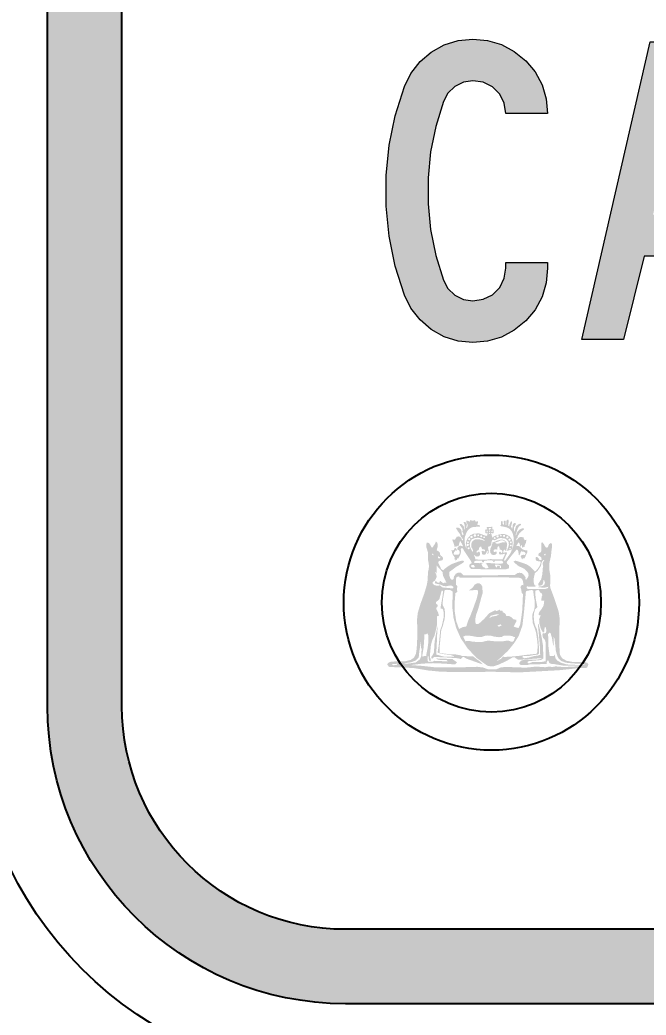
# Model space of a CAD drawing. Header units: millimetres. Extents: x 0 to 420, y 0 to 297.
# Drawn here: x 149.55 to 166.37, y 108.34 to 135.08 of the extents above; entities that cross this region are included whole.
import ezdxf

# ---------------------------------------------------------------- set-up
doc = ezdxf.new("R2010")
doc.units = ezdxf.units.MM
for name, color, linetype in [('GREEN', 96, 'Continuous'), ('L18', 4, 'Continuous'), ('L35', 3, 'Continuous'), ('T25', 1, 'Continuous')]:
    doc.layers.add(name, color=color, linetype=linetype)
doc.styles.add('ISO3098B', font='iso3098b.shx')
doc.dimstyles.new('SIGNSDIM', dxfattribs={"dimtxt": 2.5, "dimasz": 0.2, "dimexe": 1.5, "dimexo": 2, "dimgap": 1.5, "dimtad": 1, "dimdec": 4, "dimlfac": 5, "dimrnd": 1, "dimdsep": 46, "dimlunit": 6, "dimtxsty": 'ISO3098B', "dimblk": 'SGNDIM', "dimcen": 2.5, "dimse2": 1, "dimadec": 0, "dimazin": 0, "dimtfac": 1, "dimtdec": 4, "dimtix": 1, "dimtmove": 0, "dimatfit": 3, "dimldrblk": 'SGNDIM', "dimfxl": 1, "dimtolj": 1, "dimtzin": 0, "dimarcsym": 0})

# ---------------------------------------------------------------- blocks, each defined once
blk = doc.blocks.new('SGNDIM')
for p, q in [((0, 4.5), (0, -4.5)), ((0, 0), (-1, 0))]:
    blk.add_line(p, q)
blk = doc.blocks.new('*D23')
at = {"layer": 'DEFPOINTS', "color": 0}
for p in [(164.234, 132.309), (252.321, 132.309), (252.321, 81.644)]:
    blk.add_point(p, dxfattribs=at)
at = {"layer": 'T25', "color": 0, "lineweight": -2}
blk.add_line((164.434, 81.644), (252.121, 81.644), dxfattribs=at)
at = {"layer": 'T25', "color": 0, "lineweight": -2, "xscale": 0.2, "yscale": 0.2, "zscale": 0.2, "rotation": 180}
blk.add_blockref('SGNDIM', (164.234, 81.644), dxfattribs=at)
at = {"layer": 'T25', "color": 0, "lineweight": -2, "xscale": 0.2, "yscale": 0.2, "zscale": 0.2}
blk.add_blockref('SGNDIM', (252.321, 81.644), dxfattribs=at)
at = {"layer": 'T25', "color": 0, "insert": (208.277, 84.394), "char_height": 2.5, "attachment_point": 5, "style": 'ISO3098B'}
blk.add_mtext('\\A1;440', dxfattribs=at)
blk = doc.blocks.new('DECnewlogo')
at = {"layer": 'GREEN'}
h = blk.add_hatch(color=256, dxfattribs=at)
h.paths.add_polyline_path([(17.612, 20.314), (17.504, 20.287), (17.442, 20.278), (17.362, 20.421), (17.326, 20.537), (17.138, 20.59), (16.986, 20.581), (16.826, 20.465), (16.719, 20.331), (16.638, 20.233), (16.647, 20.403), (16.754, 20.501), (16.772, 20.581), (16.79, 20.671), (16.888, 20.849), (17.058, 21.054), (17.245, 21.206), (17.362, 21.295), (17.379, 21.367), (17.308, 21.403), (17.165, 21.385), (16.933, 21.278), (16.763, 21.108), (16.701, 20.965), (16.638, 20.769), (16.585, 20.715), (16.576, 20.751), (16.692, 21.117), (16.745, 21.295), (16.817, 21.447), (16.888, 21.572), (17.04, 21.688), (17.094, 21.733), (17.085, 21.813), (16.978, 21.84), (16.879, 21.804), (16.701, 21.679), (16.611, 21.599), (16.558, 21.403), (16.504, 21.197), (16.442, 21.081), (16.424, 21.188), (16.442, 21.527), (16.531, 21.661), (16.585, 21.76), (16.585, 21.911), (16.522, 21.92), (16.451, 21.911), (16.335, 21.804), (16.299, 21.688), (16.29, 21.554), (16.272, 21.411), (16.245, 21.358), (16.165, 21.501), (16.138, 21.563), (16.174, 21.697), (16.227, 21.867), (16.245, 21.947), (16.245, 22.081), (16.12, 22.018), (16.049, 21.867), (15.995, 21.733), (15.986, 21.608), (15.951, 21.608), (15.87, 21.688), (15.897, 21.867), (15.924, 22.054), (15.897, 22.206), (15.826, 22.233), (15.736, 22.161), (15.692, 22.063), (15.701, 21.795), (15.71, 21.697), (15.638, 21.751), (15.62, 21.795), (15.638, 21.965), (15.62, 22.108), (15.531, 22.143), (15.477, 22.09), (15.433, 22.001), (15.486, 21.885), (15.495, 21.813), (15.468, 21.76), (15.415, 21.768), (15.352, 21.84), (15.343, 22.001), (15.317, 22.117), (15.254, 22.099), (15.192, 22.027), (15.209, 21.92), (15.209, 21.813), (15.183, 21.688), (15.084, 21.644), (15.192, 21.608), (15.504, 21.545), (15.817, 21.465), (16.04, 21.322), (16.21, 21.126), (16.308, 20.894), (16.397, 20.528), (16.397, 20.117), (16.37, 19.787), (16.272, 19.457), (16.094, 19.055), (15.817, 18.653), (15.602, 18.359), (15.513, 18.332), (15.477, 18.395), (15.549, 18.564), (15.656, 18.832), (15.754, 19.001), (15.754, 19.1), (15.665, 19.144), (15.513, 19.1), (15.433, 19.073), (15.424, 19.135), (15.433, 19.278), (15.468, 19.376), (15.495, 19.394), (15.638, 19.269), (15.692, 19.251), (15.736, 19.582), (15.781, 19.903), (15.71, 20.108), (15.549, 20.251), (15.352, 20.323), (15.156, 20.323), (14.87, 20.251), (14.62, 20.144), (14.45, 20.09), (14.37, 20.073), (14.379, 19.983), (14.263, 19.635), (14.174, 19.439), (14.165, 19.242), (14.191, 19.073), (14.334, 18.903), (14.513, 18.868), (14.674, 18.921), (14.799, 19.01), (14.79, 19.189), (14.683, 19.207), (14.593, 19.162), (14.567, 19.135), (14.504, 19.207), (14.486, 19.305), (14.54, 19.394), (14.709, 19.403), (14.843, 19.394), (14.843, 19.546), (14.879, 19.653), (14.933, 19.707), (15.013, 19.689), (15.067, 19.501), (15.067, 19.385), (15.129, 19.376), (15.254, 19.359), (15.308, 19.26), (15.308, 19.126), (15.272, 19.073), (15.218, 19.073), (15.156, 19.153), (15.084, 19.198), (15.022, 19.144), (15.004, 19.037), (15.067, 18.93), (15.192, 18.921), (15.361, 18.948), (15.54, 18.993), (15.593, 19.001), (15.343, 18.457), (14.174, 18.484), (13.781, 18.43), (13.227, 18.43), (12.772, 18.466), (12.736, 18.618), (12.691, 18.752), (12.647, 18.787), (12.656, 18.885), (12.781, 18.769), (12.906, 18.725), (13.111, 18.76), (13.209, 18.885), (13.209, 19.055), (13.156, 19.171), (13.075, 19.198), (13.004, 19.126), (12.897, 19.1), (12.897, 19.242), (12.959, 19.296), (13.084, 19.359), (13.129, 19.555), (13.173, 19.644), (13.307, 19.68), (13.37, 19.528), (13.397, 19.439), (13.486, 19.412), (13.611, 19.421), (13.682, 19.314), (13.674, 19.216), (13.557, 19.216), (13.522, 19.269), (13.459, 19.278), (13.388, 19.242), (13.343, 19.171), (13.388, 19.109), (13.415, 18.957), (13.504, 18.894), (13.691, 18.903), (13.781, 19.037), (13.852, 19.216), (13.888, 19.287), (13.95, 19.242), (13.941, 19.126), (13.906, 19.046), (13.897, 18.975), (13.968, 19.001), (14.031, 19.082), (14.04, 19.198), (14.022, 19.314), (13.977, 19.51), (13.977, 19.6), (14.013, 19.68), (14.147, 19.698), (14.272, 19.832), (14.29, 20.073), (14.334, 20.224), (14.397, 20.314), (14.468, 20.314), (14.54, 20.269), (14.727, 20.323), (14.959, 20.447), (15.138, 20.483), (15.379, 20.465), (15.611, 20.43), (15.79, 20.278), (15.924, 20.09), (15.942, 19.876), (15.906, 19.707), (15.843, 19.528), (15.79, 19.367), (15.772, 19.242), (15.808, 19.242), (15.897, 19.323), (16.04, 19.341), (16.174, 19.367), (16.254, 19.475), (16.281, 19.814), (16.299, 20.082), (16.201, 20.385), (16.022, 20.635), (15.745, 20.787), (15.477, 20.867), (15.254, 20.867), (14.977, 20.804), (14.745, 20.733), (14.513, 20.644), (14.415, 20.51), (14.343, 20.635), (14.308, 20.796), (14.29, 20.867), (14.254, 20.912), (14.281, 20.965), (14.37, 20.929), (14.45, 20.921), (14.495, 20.965), (14.504, 21.153), (14.504, 21.278), (14.442, 21.313), (14.37, 21.313), (14.379, 21.554), (14.058, 21.527), (13.924, 21.536), (13.852, 21.51), (13.843, 21.42), (13.888, 21.376), (13.906, 21.34), (13.87, 21.304), (13.763, 21.286), (13.691, 21.26), (13.718, 21.001), (13.745, 20.921), (13.87, 20.921), (13.924, 20.929), (13.906, 20.787), (13.843, 20.688), (13.727, 20.706), (13.566, 20.76), (13.316, 20.858), (13.12, 20.921), (12.834, 20.912), (12.593, 20.885), (12.307, 20.76), (12.066, 20.501), (11.932, 20.242), (11.861, 20.001), (11.914, 19.698), (11.923, 19.519), (11.888, 19.519), (11.78, 19.841), (11.745, 20.18), (11.772, 20.581), (11.905, 20.965), (12.084, 21.26), (12.307, 21.438), (12.557, 21.527), (12.816, 21.545), (13.191, 21.563), (13.227, 21.599), (13.182, 21.679), (13.147, 21.715), (12.977, 21.715), (12.959, 21.733), (12.977, 21.831), (13.013, 21.956), (13.013, 22.045), (12.968, 22.072), (12.906, 22.054), (12.834, 22.045), (12.763, 22.063), (12.763, 22.126), (12.709, 22.179), (12.656, 22.179), (12.584, 22.134), (12.531, 22.126), (12.397, 22.134), (12.379, 22.179), (12.307, 22.197), (12.281, 22.152), (12.236, 22.072), (12.227, 22.018), (12.191, 22.018), (12.138, 22.081), (12.075, 22.108), (11.995, 22.126), (11.923, 22.126), (11.897, 22.045), (11.977, 21.885), (12.039, 21.724), (12.022, 21.608), (11.977, 21.438), (11.923, 21.438), (11.923, 21.59), (11.968, 21.777), (11.905, 21.929), (11.789, 22.001), (11.682, 22.009), (11.647, 21.983), (11.691, 21.876), (11.754, 21.697), (11.763, 21.545), (11.745, 21.411), (11.736, 21.304), (11.691, 21.304), (11.691, 21.447), (11.664, 21.617), (11.495, 21.786), (11.396, 21.822), (11.298, 21.795), (11.28, 21.733), (11.414, 21.545), (11.522, 21.394), (11.557, 21.242), (11.548, 21.153), (11.539, 21.063), (11.575, 20.992), (11.647, 20.849), (11.62, 20.769), (11.566, 20.751), (11.477, 20.929), (11.45, 21.135), (11.405, 21.304), (11.298, 21.394), (11.2, 21.447), (11.102, 21.474), (10.986, 21.465), (10.941, 21.385), (11.004, 21.304), (11.12, 21.099), (11.263, 20.929), (11.352, 20.787), (11.361, 20.68), (11.441, 20.555), (11.557, 20.421), (11.602, 20.349), (11.557, 20.251), (11.504, 20.287), (11.441, 20.474), (11.289, 20.608), (11.138, 20.635), (11.013, 20.608), (10.932, 20.492), (10.852, 20.358), (10.825, 20.314), (10.736, 20.314), (10.664, 20.349), (10.62, 20.376), (10.584, 20.314), (10.637, 20.171), (10.745, 19.858), (10.789, 19.698), (10.789, 19.662), (10.977, 19.698), (11.004, 19.644), (11.066, 19.769), (11.093, 19.698), (11.173, 19.724), (11.245, 19.983), (11.316, 20.224), (11.495, 19.939), (11.611, 19.689), (11.486, 19.724), (11.396, 19.751), (11.28, 19.751), (11.164, 19.662), (11.066, 19.555), (11.039, 19.475), (11.075, 19.394), (11.182, 19.341), (11.271, 19.225), (11.28, 19.109), (11.254, 18.984), (11.173, 18.894), (10.745, 18.894), (10.709, 18.966), (10.745, 19.153), (10.825, 19.225), (10.861, 19.305), (10.923, 19.305), (10.968, 19.242), (11.013, 19.367), (10.941, 19.492), (10.879, 19.555), (10.798, 19.51), (10.736, 19.367), (10.602, 19.305), (10.486, 19.341), (10.548, 19.189), (10.584, 18.993), (10.691, 18.805), (10.798, 18.689), (10.807, 18.573), (10.745, 18.448), (10.879, 18.475), (10.843, 18.341), (10.995, 18.421), (11.066, 18.528), (11.084, 18.609), (11.173, 18.546), (11.209, 18.671), (11.334, 18.885), (11.405, 19.144), (11.396, 19.305), (11.379, 19.394), (11.414, 19.492), (11.584, 19.501), (11.664, 19.323), (11.941, 18.912), (12.289, 18.395), (12.423, 18.136), (12.414, 18.1), (12.307, 18.046), (12.191, 17.93), (12.182, 17.788), (12.254, 17.645), (12.352, 17.564), (14.209, 17.502), (15.692, 17.529), (15.942, 17.618), (15.968, 17.716), (15.968, 17.895), (15.861, 17.975), (15.745, 18.109), (15.745, 18.162), (15.781, 18.27), (16.236, 18.868), (16.594, 19.296), (16.674, 19.394), (16.745, 19.376), (16.808, 19.305), (16.853, 19.091), (16.888, 18.868), (16.924, 18.823), (17.004, 19.001), (17.076, 19.162), (17.076, 19.242), (17.245, 19.189), (17.362, 19.18), (17.513, 19.091), (17.522, 19.028), (17.469, 18.885), (17.335, 18.894), (17.138, 18.859), (17.058, 18.76), (17.129, 18.582), (17.228, 18.466), (17.263, 18.546), (17.344, 18.573), (17.415, 18.555), (17.469, 18.653), (17.567, 18.877), (17.692, 19.126), (17.701, 19.323), (17.567, 19.314), (17.433, 19.341), (17.245, 19.412), (17.058, 19.582), (16.978, 19.68), (16.87, 19.724), (16.71, 19.733), (16.638, 19.733), (16.683, 19.796), (16.754, 19.903), (16.817, 20.019), (16.853, 20.082), (16.942, 19.965), (17.004, 19.76), (17.04, 19.671), (17.094, 19.671), (17.085, 19.751), (17.094, 19.832), (17.165, 19.769), (17.201, 19.635), (17.219, 19.555), (17.29, 19.582), (17.37, 19.671), (17.442, 19.617), (17.451, 19.805), (17.54, 19.983), (17.567, 20.126), (17.585, 20.206)])
h.paths.add_polyline_path([(16.225, 20.073, -1), (16.033, 20.073, -1)], flags=16)
h.paths.add_polyline_path([(15.894, 20.331, -1), (16.115, 20.331, -1)], flags=16)
h.paths.add_polyline_path([(16.212, 19.778, -1), (16.047, 19.778, -1)], flags=16)
h.paths.add_polyline_path([(15.687, 20.555, -1), (15.911, 20.555, -1)], flags=16)
h.paths.add_polyline_path([(16.13, 19.483, -1), (15.986, 19.483, -1)], flags=16)
h.paths.add_polyline_path([(15.62, 20.055), (15.433, 20.09), (15.245, 20.055), (15.031, 19.974), (14.808, 19.939), (14.62, 20.037), (14.709, 20.073), (14.968, 20.162), (15.138, 20.26), (15.379, 20.269), (15.593, 20.126)], flags=16)
h.paths.add_polyline_path([(15.385, 20.688, -1), (15.588, 20.688, -1)], flags=16)
h.paths.add_polyline_path([(15.098, 20.706, -1), (15.267, 20.706, -1)], flags=16)
h.paths.add_polyline_path([(14.757, 20.635, -1), (14.984, 20.635, -1)], flags=16)
h.paths.add_polyline_path([(14.51, 20.483, -1), (14.694, 20.483, -1)], flags=17)
h.paths.add_polyline_path([(15.29, 18.323), (15.379, 18.243), (15.406, 18.109), (15.174, 18.046), (14.808, 18.055), (14.459, 18.082), (13.995, 18.118), (13.727, 18.091), (13.79, 18.046), (13.888, 17.913), (13.986, 17.725), (14.004, 17.645), (13.879, 17.627), (13.709, 17.609), (13.62, 17.707), (13.513, 17.725), (13.406, 17.859), (13.361, 17.993), (13.379, 18.082), (13.495, 18.091), (13.486, 18.127), (13.281, 18.136), (13.191, 18.1), (12.986, 18.109), (12.718, 18.127), (12.638, 18.162), (12.665, 18.27), (12.781, 18.323), (12.897, 18.35), (13.173, 18.35), (13.236, 18.332), (13.29, 18.323), (13.388, 18.341), (13.388, 18.261), (13.432, 18.207), (13.513, 18.171), (13.566, 18.198), (13.593, 18.314), (13.727, 18.341), (14.102, 18.377), (14.495, 18.341), (14.459, 18.27), (14.433, 18.225), (14.575, 18.216), (14.62, 18.35), (15.147, 18.35)], flags=16)
h.paths.add_polyline_path([(14.406, 21.09), (14.317, 21.037), (14.263, 21.126), (14.343, 21.215), (14.397, 21.188)], flags=16)
h.paths.add_polyline_path([(14.2, 20.858), (14.004, 20.849), (14.129, 20.974)], flags=16)
h.paths.add_polyline_path([(14.156, 21.063), (14.111, 21.019), (14.066, 21.188), (14.174, 21.17)], flags=16)
h.paths.add_polyline_path([(14.272, 21.42), (14.254, 21.385), (14.156, 21.286), (14.049, 21.286), (14.013, 21.411), (14.147, 21.447)], flags=16)
h.paths.add_polyline_path([(15.12, 17.913), (15.201, 17.788), (15.209, 17.663), (15.138, 17.636), (15.076, 17.672), (15.111, 17.752), (15.067, 17.85), (15.004, 17.877), (14.968, 17.832), (14.915, 17.868), (14.87, 17.868), (14.817, 17.779), (14.817, 17.707), (14.808, 17.68), (14.665, 17.814), (14.62, 17.895), (14.629, 17.975), (14.933, 17.957)], flags=16)
h.paths.add_polyline_path([(13.924, 21.037), (13.834, 21.028), (13.834, 21.179), (13.933, 21.17)], flags=16)
h.paths.add_polyline_path([(13.665, 20.189), (13.406, 20.305), (13.147, 20.358), (12.959, 20.376), (12.763, 20.367), (12.486, 20.18), (12.379, 19.948), (12.397, 19.608), (12.522, 19.394), (12.539, 19.189), (12.486, 19.198), (12.289, 19.564), (12.227, 19.921), (12.307, 20.18), (12.432, 20.367), (12.718, 20.474), (13.022, 20.519), (13.325, 20.447), (13.593, 20.314)], flags=16)
h.paths.add_polyline_path([(13.513, 20.555, -1), (13.674, 20.555, -1)], flags=16)
h.paths.add_polyline_path([(13.229, 20.653, -1), (13.421, 20.653, -1)], flags=16)
h.paths.add_polyline_path([(12.959, 20.742, -1), (13.12, 20.742, -1)], flags=16)
h.paths.add_polyline_path([(12.601, 20.724, -1), (12.853, 20.724, -1)], flags=16)
h.paths.add_polyline_path([(12.285, 20.581, -1), (12.526, 20.581, -1)], flags=16)
h.paths.add_polyline_path([(12.084, 20.376, -1), (12.299, 20.376, -1)], flags=16)
h.paths.add_polyline_path([(12.027, 19.519, -1), (12.231, 19.519, -1)], flags=16)
h.paths.add_polyline_path([(11.974, 20.099, -1), (12.158, 20.099, -1)], flags=16)
h.paths.add_polyline_path([(11.925, 19.832, -1), (12.154, 19.832, -1)], flags=17)
h.paths.add_polyline_path([(12.682, 17.841), (12.718, 17.734), (12.593, 17.689), (12.468, 17.707), (12.352, 17.797), (12.379, 17.904), (12.486, 17.939), (12.611, 17.93)], flags=16)
h = blk.add_hatch(color=256, dxfattribs=at)
h.paths.add_polyline_path([(9.147, 14.5), (9.351, 14.682), (9.452, 15.048), (9.574, 15.496), (9.696, 15.475), (9.676, 15.069), (9.473, 13.93), (9.493, 13.788), (9.676, 13.768), (9.717, 13.625), (9.778, 13.361), (9.757, 12.955), (9.595, 12.203), (9.432, 11.735), (9.391, 11.247), (9.29, 10.251), (9.188, 9.621), (9.595, 9.499), (10.327, 9.418), (10.733, 9.296), (10.733, 9.235), (9.859, 9.235), (9.452, 9.336), (9.066, 9.438), (9.086, 9.987), (9.107, 10.373), (9.147, 11.328), (9.208, 12.223), (9.025, 11.349), (8.903, 10.637), (8.842, 9.641), (8.74, 9.418), (8.598, 9.235), (8.598, 9.092), (8.72, 9.052), (8.842, 9.214), (9.879, 9.174), (10.225, 9.153), (10.754, 9.113), (11.099, 9.092), (11.384, 9.011), (11.567, 9.194), (11.689, 9.194), (11.913, 9.052), (12.381, 8.889), (12.991, 8.666), (13.499, 8.503), (13.275, 8.727), (12.909, 8.991), (12.543, 9.275), (11.527, 9.296), (11.405, 9.357), (10.855, 9.458), (10.286, 9.479), (9.391, 9.58), (9.391, 10.231), (9.534, 11.755), (9.676, 12.121), (9.859, 12.812), (9.9, 13.239), (9.859, 13.768), (9.656, 14.174), (9.717, 14.804), (9.859, 15.557), (10.083, 15.577), (10.388, 15.557), (10.611, 15.414), (10.632, 15.272), (10.571, 14.032), (10.693, 12.955), (10.937, 11.999), (11.384, 10.983), (12.015, 10.048), (12.869, 9.133), (13.459, 8.706), (13.906, 8.381), (14.211, 8.32), (14.536, 8.34), (15.065, 8.523), (15.777, 8.869), (16.306, 9.174), (16.489, 9.174), (16.814, 8.95), (16.916, 8.95), (17.627, 8.991), (18.38, 9.052), (19.01, 9.092), (19.051, 9.072), (18.929, 9.011), (18.644, 8.97), (18.217, 8.95), (17.546, 8.97), (17.241, 8.909), (17.058, 8.828), (16.936, 8.666), (16.936, 8.544), (17.078, 8.442), (17.668, 8.442), (17.892, 8.503), (19.498, 8.544), (19.519, 8.564), (19.519, 8.686), (19.539, 8.747), (19.62, 8.889), (19.661, 8.909), (19.702, 8.828), (19.763, 8.645), (19.925, 8.564), (20.21, 8.544), (20.414, 8.503), (21.044, 8.401), (21.674, 8.401), (22.762, 8.381, 0.002397), (22.819, 8.462), (22.284, 8.462), (21.41, 8.503), (20.881, 8.666), (20.536, 8.869), (20.353, 9.092), (20.291, 9.438), (20.21, 9.296), (19.803, 9.316), (19.681, 10.271), (19.661, 11.267), (19.641, 11.349), (19.803, 11.532), (19.885, 11.471), (20.027, 11.024), (20.108, 10.475), (20.149, 10.271), (20.19, 10.312), (20.169, 11.186), (20.271, 10.922), (20.332, 10.373), (20.393, 9.763), (20.515, 9.357), (20.637, 9.072), (20.902, 8.828), (21.349, 8.666), (21.939, 8.605), (22.732, 8.564), (22.879, 8.55, 0.005175), (22.998, 8.729), (22.895, 8.747), (21.939, 8.747), (21.41, 8.848), (20.983, 9.092), (20.78, 9.418), (20.739, 9.824), (20.719, 11.755), (20.759, 12.812), (20.658, 13.503), (20.23, 14.804), (19.864, 15.78), (19.844, 15.983), (19.864, 16.268), (19.885, 16.829), (19.763, 17.541), (19.763, 18.049), (19.926, 18.76), (19.987, 19.37), (20.028, 19.614), (20.028, 19.899), (19.946, 20), (19.926, 20.021), (19.743, 19.899), (19.641, 19.655), (19.56, 19.553), (19.417, 19.614), (19.234, 19.939), (19.112, 20.082), (19.031, 20.041), (19.011, 19.777), (19.031, 19.451), (19.031, 19.289), (18.95, 19.126), (18.787, 19.045), (18.746, 18.923), (18.746, 18.821), (18.929, 18.72), (19.011, 18.638), (19.051, 18.435), (18.99, 18.394), (18.848, 18.394), (18.767, 18.557), (18.726, 18.577), (18.624, 18.699), (18.502, 18.679), (18.462, 18.516), (18.543, 18.333), (18.787, 18.272), (18.95, 18.252), (18.95, 18.13), (18.868, 17.866), (18.685, 17.581), (18.482, 17.358), (18.401, 17.297), (18.319, 17.419), (17.994, 17.744), (17.668, 17.968), (17.241, 18.13), (16.753, 18.293), (16.55, 18.333), (16.387, 18.252), (16.489, 18.13), (16.855, 17.825), (17.384, 17.581), (17.648, 17.337), (17.77, 17.154), (17.811, 16.951), (17.75, 16.768), (17.587, 16.545), (17.506, 16.565), (17.526, 16.748), (17.363, 16.992), (17.18, 17.154), (16.957, 17.195), (16.753, 17.154), (16.591, 17.053), (16.489, 16.971), (11.649, 16.951), (11.527, 17.053), (11.405, 17.195), (11.161, 17.215), (10.917, 17.093), (10.754, 16.87), (10.713, 16.707), (10.713, 16.626), (10.652, 16.545), (10.51, 16.524), (10.408, 16.626), (10.286, 16.992), (10.286, 17.114), (10.307, 17.276), (10.591, 17.48), (10.937, 17.744), (11.629, 18.15), (11.69, 18.232), (11.649, 18.313), (11.568, 18.354), (11.222, 18.272), (10.551, 18.028), (10.205, 17.825), (9.859, 17.561), (9.717, 17.419), (9.534, 17.541), (9.392, 17.846), (9.27, 18.11), (9.249, 18.232), (9.331, 18.313), (9.432, 18.333), (9.636, 18.374), (9.697, 18.496), (9.697, 18.618), (9.636, 18.72), (9.493, 18.821), (9.412, 18.943), (9.412, 19.086), (9.249, 19.248), (9.148, 19.289), (9.107, 19.309), (9.127, 19.431), (9.209, 19.675), (9.209, 19.838), (9.148, 20.061), (9.026, 20.143), (8.944, 19.939), (8.802, 19.736), (8.741, 19.594), (8.599, 19.614), (8.538, 19.756), (8.415, 19.96), (8.273, 20.061), (8.171, 20.041), (8.11, 19.858), (8.131, 19.594), (8.232, 19.268), (8.273, 19.126), (8.273, 18.882), (8.273, 18.455), (8.354, 18.028), (8.375, 17.785), (8.334, 17.48), (8.273, 17.256), (8.253, 16.504), (8.151, 15.975), (7.927, 15.223), (7.561, 14.227), (7.317, 13.414), (7.236, 12.723), (7.256, 12.235), (7.277, 11.077), (7.236, 10.637), (7.215, 10.027), (7.134, 9.499), (6.951, 9.153), (6.646, 8.93), (6.158, 8.808), (5.53, 8.808, 0.017479), (5.939, 8.21), (6.239, 8.198), (6.931, 8.157), (8.273, 7.934), (9.534, 7.812), (11.771, 7.771), (14.292, 7.812), (16.936, 7.751), (18.461, 7.832), (20.698, 7.954), (22.04, 8.096), (22.549, 8.157), (22.6, 8.157, 0.005366), (22.731, 8.337), (21.207, 8.259), (20.82, 8.279), (20.373, 8.32), (20.047, 8.259), (19.783, 8.3), (19.376, 8.239), (19.092, 8.259), (18.522, 8.3), (17.546, 8.198), (15.879, 8.259), (15.207, 8.239), (14.74, 8.035), (14.414, 8.035), (13.926, 8.056), (13.479, 8.218), (12.95, 8.279), (10.998, 8.218), (8.863, 8.239), (7.785, 8.361), (6.626, 8.442), (7.785, 8.584), (8.761, 8.625), (9.757, 8.584), (10.855, 8.503), (11.018, 8.686), (10.977, 8.747), (10.591, 9.011), (10.205, 9.031), (9.31, 9.052), (9.025, 9.092), (9.229, 8.95), (9.554, 8.93), (10.062, 8.909), (10.164, 8.788), (8.883, 8.848), (8.74, 8.767), (8.354, 8.747), (8.252, 8.828), (8.232, 9.031), (8.252, 9.255), (8.354, 9.296), (8.334, 9.072), (8.395, 8.869), (8.476, 8.828), (8.557, 8.889), (8.537, 8.991), (8.456, 9.174), (8.476, 9.519), (8.557, 10.332), (8.659, 10.739), (8.903, 11.247), (9.025, 11.735), (9.147, 12.345), (9.147, 13.077), (9.31, 13.097), (9.249, 13.402), (9.066, 13.768), (9.066, 13.849), (9.168, 13.971), (9.208, 14.134), (9.025, 14.276), (9.025, 14.378)])
h.paths.add_polyline_path([(8.862, 16.031), (8.74, 16.153), (8.72, 16.316), (8.801, 16.356), (8.923, 16.437), (9.025, 16.62), (9.086, 16.763), (9.086, 16.905), (9.066, 17.007), (8.964, 17.23), (8.964, 17.291), (9.086, 17.149), (9.106, 17.23), (9.106, 17.515), (9.106, 17.881), (9.269, 17.677), (9.655, 17.271), (9.676, 17.129), (9.696, 16.925), (9.899, 16.519), (10.021, 16.234), (9.838, 16.255), (9.716, 16.194), (9.635, 16.275), (9.411, 16.437), (9.391, 16.295), (9.289, 16.234), (9.127, 16.295), (9.025, 16.437), (8.944, 16.316), (8.964, 16.173), (9.208, 16.133), (9.493, 16.051), (9.716, 15.95), (9.981, 15.909), (10.164, 15.95), (10.469, 15.99), (10.693, 15.868), (10.652, 15.706), (10.225, 15.746), (9.635, 15.807), (9.533, 15.909), (9.411, 15.99), (9.106, 15.97)], flags=16)
h.paths.add_polyline_path([(10.815, 14.486), (10.876, 15.258), (11.059, 15.38), (11.038, 15.523), (11.038, 15.746), (11.059, 15.889), (11.018, 15.99), (10.916, 16.051), (10.937, 16.559), (10.957, 16.763), (11.16, 16.844), (11.242, 16.803), (11.282, 16.722), (15.309, 16.763), (16.651, 16.722), (16.875, 16.722), (17.119, 16.661), (17.221, 16.539), (17.282, 16.336), (17.322, 16.112), (17.302, 16.011), (17.2, 16.031), (17.099, 15.97), (17.038, 15.787), (17.119, 15.604), (17.139, 15.401), (17.139, 15.319), (17.282, 15.157), (17.241, 14.506), (17.221, 13.775), (17.119, 12.941), (16.997, 12.23), (16.854, 11.945), (16.387, 12.087), (16.488, 12.27), (16.651, 12.575), (16.651, 12.738), (16.387, 12.779), (16.183, 12.982), (15.939, 13.104), (15.695, 13.104), (15.655, 13.226), (15.553, 13.368), (15.411, 13.429), (15.35, 13.47), (15.329, 13.612), (15.106, 13.612), (15.085, 13.693), (14.902, 13.612), (14.76, 13.571), (14.699, 13.571), (14.679, 13.653), (14.129, 13.388), (13.926, 13.185), (13.58, 12.799), (13.194, 12.453), (13.031, 12.331), (12.848, 12.331), (12.787, 12.392), (12.747, 12.718), (12.828, 13.165), (13.072, 13.876), (13.316, 14.791), (13.458, 15.279), (13.438, 15.624), (13.438, 15.868), (13.296, 16.092), (13.133, 16.194), (12.889, 16.173), (12.686, 16.051), (12.604, 15.909), (12.442, 15.726), (12.177, 15.543), (12.299, 15.523), (12.564, 15.543), (12.848, 15.563), (13.031, 15.502), (13.031, 15.279), (12.869, 14.669), (12.523, 13.714), (12.279, 13.083), (12.075, 12.636), (11.974, 12.311), (11.913, 12.108), (11.526, 12.026), (11.221, 11.864), (10.957, 12.596), (10.815, 13.51)], flags=16)
h.paths.add_polyline_path([(8.212, 11.45), (8.313, 11.267), (8.313, 10.617), (8.252, 10.109), (8.151, 9.601), (8.11, 9.316), (7.947, 9.296), (7.724, 9.255), (7.866, 10.109), (7.927, 11.003), (7.947, 11.369), (8.11, 11.369)], flags=16)
h.paths.add_polyline_path([(7.602, 10.637), (7.622, 10.068), (7.683, 9.967), (7.663, 9.763), (7.642, 9.296), (7.52, 8.991), (7.114, 8.686), (6.544, 8.605), (6.178, 8.564), (5.995, 8.605), (6.666, 8.706), (7.114, 8.869), (7.398, 9.153), (7.459, 9.743)], flags=16)
h.paths.add_polyline_path([(9.249, 18.552), (9.228, 18.714), (9.249, 18.775), (9.33, 18.694), (9.371, 18.673), (9.472, 18.734), (9.411, 18.552), (9.31, 18.552)], flags=16)
h.paths.add_polyline_path([(8.781, 18.836), (8.659, 18.917), (8.72, 19.019), (8.801, 18.938)], flags=16)
h.paths.add_polyline_path([(11.608, 11.145), (11.832, 11.227), (12.218, 11.227), (12.482, 11.186), (12.93, 11.105), (13.357, 11.105), (13.703, 11.227), (13.947, 11.247), (14.231, 11.227), (14.536, 11.145), (15.004, 11.085), (15.248, 11.105), (15.472, 11.227), (15.797, 11.247), (16.204, 11.206), (16.387, 11.125), (16.529, 11.085), (16.407, 10.759), (16.265, 10.637), (16.123, 10.678), (15.899, 10.759), (15.614, 10.739), (15.268, 10.678), (14.719, 10.678), (14.435, 10.719), (13.947, 10.759), (13.743, 10.719), (13.336, 10.617), (12.889, 10.637), (12.482, 10.658), (12.157, 10.739), (11.954, 10.739), (11.832, 10.698)], flags=16)
h.paths.add_polyline_path([(14.069, 12.894), (14.231, 13.117), (14.699, 13.239), (15.004, 13.239), (14.719, 13.097), (14.394, 13.056)], flags=16)
h.paths.add_polyline_path([(14.841, 12.182), (15.146, 12.304), (15.268, 12.203), (14.984, 12.081)], flags=16)
h.paths.add_polyline_path([(14.74, 8.788), (15.207, 9.174), (15.879, 9.824), (16.468, 10.556), (16.875, 11.206), (17.221, 12.182), (17.383, 13.544), (17.546, 15.333), (17.587, 15.455), (18.075, 15.557), (18.238, 15.516), (18.319, 14.865), (18.4, 14.479), (18.38, 14.052), (18.36, 13.747), (18.217, 13.402), (18.156, 13.138), (18.197, 12.446), (18.421, 11.837), (18.522, 11.491), (18.624, 10.78), (18.665, 10.332), (18.644, 9.743), (18.583, 9.519), (18.441, 9.499), (17.485, 9.397), (16.895, 9.316), (16.224, 9.255), (15.553, 9.214), (15.37, 9.235), (15.228, 9.052)], flags=16)
h.paths.add_polyline_path([(17.607, 15.828), (17.688, 15.909), (17.831, 15.868), (18.136, 15.868), (18.461, 15.889), (18.563, 15.99), (18.461, 15.97), (18.38, 16.011), (18.319, 16.194), (18.278, 16.356), (18.278, 16.559), (18.319, 16.763), (18.359, 16.946), (18.4, 17.149), (18.441, 17.19), (18.664, 17.373), (18.807, 17.576), (18.969, 17.82), (19.03, 18.104), (19.071, 18.247), (19.234, 18.409), (19.295, 18.389), (19.152, 18.145), (19.152, 17.982), (19.193, 17.82), (19.152, 17.616), (19.112, 17.068), (18.99, 16.519), (18.888, 16.417), (18.847, 16.336), (18.746, 16.173), (18.725, 16.011), (18.766, 15.97), (18.908, 15.97), (19.091, 16.031), (19.152, 16.133), (19.193, 16.275), (19.193, 16.397), (19.193, 16.519), (19.295, 16.458), (19.356, 16.255), (19.295, 16.051), (19.112, 15.929), (18.827, 15.889), (18.725, 15.828), (19.295, 15.767), (19.6, 15.848), (19.681, 15.868), (19.62, 15.726), (19.417, 15.665), (17.709, 15.665)], flags=16)
h.paths.add_polyline_path([(18.339, 13.422), (18.441, 13.747), (18.644, 13.951), (18.624, 14.032), (18.502, 14.642), (18.441, 15.17), (18.461, 15.496), (18.746, 15.577), (18.909, 15.333), (19.071, 15.211), (19.112, 15.048), (19.051, 14.926), (19.01, 14.56), (19.295, 14.56), (19.234, 14.093), (19.051, 13.768), (18.787, 13.422), (18.766, 13.199), (18.848, 13.158), (18.949, 13.199), (18.888, 12.955), (18.807, 12.812), (18.827, 12.385), (18.97, 11.877), (19.153, 11.552), (19.254, 11.532), (19.295, 11.633), (19.295, 11.837), (19.356, 12.04), (19.417, 12.04), (19.458, 11.898), (19.498, 11.694), (19.437, 11.511), (19.336, 11.45), (19.173, 11.471), (19.112, 11.328), (19.173, 11.044), (19.356, 10.82), (19.437, 10.556), (19.417, 8.808), (19.092, 8.747), (18.583, 8.727), (18.156, 8.727), (17.871, 8.605), (17.709, 8.645), (17.709, 8.747), (17.79, 8.808), (18.034, 8.828), (18.38, 8.869), (18.705, 8.889), (18.99, 8.93), (19.214, 9.072), (19.193, 9.58), (19.173, 10.271), (19.071, 10.942), (18.909, 11.715), (18.746, 12.345), (18.685, 12.345), (18.766, 11.511), (18.807, 11.024), (18.868, 10.393), (18.909, 9.418), (18.644, 9.336), (18.319, 9.296), (17.912, 9.174), (17.424, 9.092), (17.221, 9.194), (17.261, 9.296), (17.912, 9.316), (18.299, 9.397), (18.705, 9.438), (18.807, 9.56), (18.787, 10.149), (18.726, 11.085), (18.604, 11.816), (18.421, 12.223), (18.319, 12.65), (18.299, 13.056)], flags=16)
h.paths.add_polyline_path([(19.254, 18.917), (19.397, 18.999), (19.417, 18.938), (19.397, 18.856), (19.315, 18.856)], flags=16)
h = blk.add_hatch(color=256, dxfattribs=at)
h.paths.add_polyline_path([(23.484, 8.503), (23.362, 8.666), (22.998, 8.729, -0.005175), (22.879, 8.55), (23.159, 8.523), (23.057, 8.462), (22.819, 8.462, -0.002567), (22.758, 8.375), (22.793, 8.34), (22.731, 8.337, -0.005366), (22.6, 8.157), (23.179, 8.157), (23.342, 8.198)])
h.paths.add_polyline_path([(5.53, 8.808), (5.527, 8.808), (5.161, 8.788), (4.694, 8.747), (4.49, 8.645), (4.409, 8.483), (4.592, 8.279), (5.182, 8.239), (5.939, 8.21, -0.017479)])
h.paths.add_polyline_path([(5.324, 8.462), (4.999, 8.422), (4.856, 8.544), (5.365, 8.564)], flags=16)
for radius in [13.987, 10.371]:
    blk.add_circle((14.289, 14.361), radius, dxfattribs=at)

msp = doc.modelspace()

# ---------------------------------------------------------------- hatches: boundary and pattern name
at = {"layer": 'GREEN'}
h = msp.add_hatch(color=256, dxfattribs=at)
edge = h.paths.add_edge_path(flags=16)
edge.add_line((152.293402, 116.643649), (152.293402, 146.420303))
edge.add_arc((158.293402, 146.420303), 6, 90, 180, ccw=False)
edge.add_line((158.293402, 152.420303), (258.293402, 152.420303))
edge.add_arc((258.293402, 146.420303), 6, 0, 90, ccw=False)
edge.add_line((264.293402, 146.420303), (264.293402, 116.643649))
edge.add_arc((258.293402, 116.643649), 6, -90, 0, ccw=False)
edge.add_line((258.293402, 110.643649), (158.293402, 110.643649))
edge.add_arc((158.293402, 116.643649), 6, 180, 270, ccw=False)
edge = h.paths.add_edge_path()
edge.add_line((150.293402, 116.643649), (150.293402, 146.420303))
edge.add_arc((158.293402, 146.420303), 8, 90, 180, ccw=False)
edge.add_line((158.293402, 154.420303), (258.293402, 154.420303))
edge.add_arc((258.293402, 146.420303), 8, 0, 90, ccw=False)
edge.add_line((266.293402, 146.420303), (266.293402, 116.643649))
edge.add_arc((258.293402, 116.643649), 8, -90, 0, ccw=False)
edge.add_line((258.293402, 108.643649), (158.293402, 108.643649))
edge.add_arc((158.293402, 116.643649), 8, 180, 270, ccw=False)
h = msp.add_hatch(color=256, dxfattribs=at)
h.paths.add_polyline_path([(202.896454, 126.486948), (203.315243, 127.145046), (203.657112, 127.83733), (203.913514, 128.572348), (204.084448, 129.32446), (204.178462, 130.102212), (204.178462, 130.871417), (204.084448, 131.649169), (203.913514, 132.40128), (203.657112, 133.136298), (203.315243, 133.828583), (202.896454, 134.48668), (201.452058, 134.48668), (201.896487, 133.96533), (202.272543, 133.401247), (202.580225, 132.794429), (202.810987, 132.161972), (202.973374, 131.503874), (203.050295, 130.828683), (203.050295, 130.144945), (202.973374, 129.469754), (202.810987, 128.811657), (202.580225, 128.170653), (202.272543, 127.572382), (201.896487, 126.999752), (201.452058, 126.486948)])
h.paths.add_polyline_path([(187.187578, 126.486948), (186.768789, 127.145046), (186.42692, 127.83733), (186.170518, 128.572348), (185.999584, 129.32446), (185.90557, 130.102212), (185.90557, 130.871417), (185.999584, 131.649169), (186.170518, 132.40128), (186.42692, 133.136298), (186.768789, 133.828583), (187.187578, 134.48668), (188.631974, 134.48668), (188.187545, 133.96533), (187.811489, 133.401247), (187.503807, 132.794429), (187.273045, 132.161972), (187.110657, 131.503874), (187.033737, 130.828683), (187.033737, 130.144945), (187.110657, 129.469754), (187.273045, 128.811657), (187.503807, 128.170653), (187.811489, 127.572382), (188.187545, 126.999752), (188.631974, 126.486948)])
h.paths.add_polyline_path([(163.718278, 128.409961), (163.684091, 128.016812), (163.572984, 127.640756), (163.384956, 127.29034), (163.137101, 126.991205), (162.829419, 126.74335), (162.48755, 126.555322), (162.111494, 126.444215), (161.718345, 126.410028), (161.325196, 126.444215), (160.94914, 126.563869), (160.598724, 126.760443), (160.299589, 127.016845), (160.051734, 127.333074), (159.8808, 127.683489), (159.632945, 128.461241), (159.470557, 129.264633), (159.38509, 130.076572), (159.38509, 130.897057), (159.470557, 131.708996), (159.632945, 132.503841), (159.8808, 133.290139), (160.051734, 133.640555), (160.299589, 133.956784), (160.598724, 134.213185), (160.94914, 134.40976), (161.325196, 134.529414), (161.718345, 134.563601), (162.111494, 134.529414), (162.48755, 134.418307), (162.829419, 134.230279), (163.137101, 133.982424), (163.384956, 133.683289), (163.572984, 133.332873), (163.684091, 132.956817), (163.718278, 132.563668), (162.598657, 132.563668), (162.555924, 132.837163), (162.43627, 133.085018), (162.239695, 133.281593), (161.99184, 133.401247), (161.718345, 133.44398), (161.461943, 133.409793), (161.231182, 133.290139), (161.043154, 133.110658), (160.9235, 132.888443), (160.718378, 132.213252), (160.581631, 131.529514), (160.513257, 130.83723), (160.513257, 130.136399), (160.581631, 129.444114), (160.718378, 128.75183), (160.9235, 128.085185), (161.043154, 127.86297), (161.231182, 127.683489), (161.461943, 127.563835), (161.718345, 127.529648), (161.99184, 127.572382), (162.239695, 127.692036), (162.43627, 127.888611), (162.555924, 128.136466), (162.598657, 128.409961), (162.598657, 128.563802), (163.718278, 128.563802)])
h.paths.add_polyline_path([(167.675411, 129.84581), (166.55579, 129.84581), (167.119874, 132.247439)], flags=16)
h.paths.add_polyline_path([(164.641324, 126.486948), (166.478869, 134.48668), (167.760878, 134.48668), (169.598423, 126.486948), (168.478802, 126.486948), (167.914719, 128.726189), (166.316482, 128.726189), (165.760945, 126.486948)])
h.paths.add_polyline_path([(170.931712, 126.486948), (170.931712, 134.48668), (172.051332, 134.48668), (172.051332, 127.606569), (174.923031, 127.606569), (174.923031, 126.486948)])
h.paths.add_polyline_path([(176.076839, 126.486948), (176.076839, 134.48668), (177.196459, 134.48668), (177.196459, 127.606569), (180.076705, 127.606569), (180.076705, 126.486948)])
h.paths.add_polyline_path([(194.298451, 127.845877), (194.512119, 128.717643), (194.631773, 129.597955), (194.674507, 130.486814), (194.631773, 131.375673), (194.512119, 132.255986), (194.298451, 133.127752), (194.153157, 133.495261), (193.939489, 133.820036), (193.657447, 134.102078), (193.332671, 134.324293), (192.965162, 134.478134), (192.58056, 134.555054), (192.187411, 134.555054), (191.802808, 134.478134), (191.435299, 134.324293), (191.110524, 134.102078), (190.828482, 133.820036), (190.614814, 133.495261), (190.460973, 133.127752), (190.255851, 132.255986), (190.127651, 131.375673), (190.093464, 130.486814), (190.127651, 129.597955), (190.255851, 128.717643), (190.460973, 127.845877), (190.614814, 127.478368), (190.828482, 127.153593), (191.110524, 126.871551), (191.435299, 126.649336), (191.802808, 126.495495), (192.187411, 126.418574), (192.58056, 126.418574), (192.965162, 126.495495), (193.332671, 126.649336), (193.657447, 126.871551), (193.939489, 127.153593), (194.153157, 127.478368)])
h.paths.add_polyline_path([(193.264298, 128.170653), (193.443779, 129.068058), (193.537793, 129.982558), (193.537793, 130.905604), (193.443779, 131.820103), (193.264298, 132.726056), (193.144644, 132.999551), (192.939522, 133.213219), (192.674574, 133.358513), (192.383985, 133.401247), (192.093397, 133.358513), (191.828448, 133.213219), (191.623327, 132.999551), (191.503673, 132.726056), (191.324192, 131.820103), (191.230178, 130.905604), (191.230178, 129.982558), (191.324192, 129.068058), (191.503673, 128.170653), (191.623327, 127.897157), (191.828448, 127.674943), (192.093397, 127.538195), (192.383985, 127.486915), (192.674574, 127.538195), (192.939522, 127.674943), (193.144644, 127.897157)], flags=16)
h.paths.add_polyline_path([(199.298284, 130.803043), (199.503405, 131.042351), (199.665793, 131.315846), (199.7769, 131.606435), (199.888008, 132.136332), (199.888008, 132.674775), (199.7769, 133.204672), (199.657246, 133.512354), (199.477765, 133.802943), (199.247003, 134.042251), (198.982055, 134.247372), (198.631639, 134.418307), (198.255584, 134.529414), (197.862434, 134.563601), (197.469285, 134.529414), (197.093229, 134.418307), (196.742814, 134.247372), (196.477865, 134.042251), (196.247104, 133.802943), (196.067623, 133.512354), (195.939422, 133.204672), (195.836861, 132.674775), (195.836861, 132.136332), (195.939422, 131.606435), (196.059076, 131.315846), (196.221464, 131.042351), (196.418038, 130.803043), (196.161637, 130.521001), (195.947969, 130.196226), (195.785581, 129.84581), (195.648833, 129.37574), (195.6061, 128.888577), (195.648833, 128.401414), (195.785581, 127.922798), (195.947969, 127.572382), (196.161637, 127.247606), (196.418038, 126.965565), (196.734267, 126.726256), (197.084683, 126.546775), (197.469285, 126.435668), (197.862434, 126.401481), (198.255584, 126.435668), (198.631639, 126.546775), (198.990602, 126.726256), (199.298284, 126.965565), (199.563232, 127.247606), (199.7769, 127.572382), (199.939288, 127.922798), (200.067489, 128.401414), (200.110222, 128.888577), (200.067489, 129.37574), (199.939288, 129.84581), (199.7769, 130.196226), (199.563232, 130.521001)])
h.paths.add_polyline_path([(198.503439, 127.768957), (198.7342, 128.025358), (198.896588, 128.324494), (198.999148, 128.692003), (198.999148, 129.076605), (198.896588, 129.444114), (198.7342, 129.751796), (198.503439, 130.008198), (198.306864, 130.136399), (198.093196, 130.221866), (197.862434, 130.247506), (197.631673, 130.221866), (197.409458, 130.136399), (197.22143, 130.008198), (196.990669, 129.751796), (196.819734, 129.444114), (196.72572, 129.076605), (196.72572, 128.692003), (196.819734, 128.324494), (196.990669, 128.025358), (197.22143, 127.768957), (197.409458, 127.632209), (197.631673, 127.555288), (197.862434, 127.521102), (198.093196, 127.555288), (198.306864, 127.632209)], flags=16)
h.paths.add_polyline_path([(198.65728, 131.845743), (198.768387, 132.119238), (198.802574, 132.409827), (198.768387, 132.691869), (198.65728, 132.965364), (198.494892, 133.187579), (198.26413, 133.349966), (197.999182, 133.435434), (197.725687, 133.435434), (197.452192, 133.349966), (197.229977, 133.187579), (197.059042, 132.965364), (196.956482, 132.691869), (196.922295, 132.409827), (196.956482, 132.119238), (197.059042, 131.845743), (197.229977, 131.623528), (197.452192, 131.461141), (197.725687, 131.375673), (197.999182, 131.375673), (198.26413, 131.461141), (198.494892, 131.623528)], flags=16)
h.paths.add_polyline_path([(212.126914, 133.44398), (211.836326, 133.409793), (211.571377, 133.290139), (211.340616, 133.093565), (211.178228, 132.84571), (211.092761, 132.563668), (211.050027, 132.085051), (211.092761, 131.606435), (211.178228, 131.324393), (211.340616, 131.076538), (211.571377, 130.88851), (211.836326, 130.768856), (212.126914, 130.726123), (212.417503, 130.768856), (212.690998, 130.88851), (212.913213, 131.076538), (213.0756, 131.324393), (213.169614, 131.606435), (213.203801, 132.085051), (213.169614, 132.563668), (213.0756, 132.84571), (212.913213, 133.093565), (212.690998, 133.290139), (212.417503, 133.409793)], flags=16)
h.paths.add_polyline_path([(237.946563, 131.606435), (238.03203, 131.324393), (238.194418, 131.076538), (238.425179, 130.88851), (238.690128, 130.768856), (238.980716, 130.726123), (239.271305, 130.768856), (239.5448, 130.88851), (239.767015, 131.076538), (239.929402, 131.324393), (240.023416, 131.606435), (240.057603, 132.085051), (240.023416, 132.563668), (239.929402, 132.84571), (239.767015, 133.093565), (239.5448, 133.290139), (239.271305, 133.409793), (238.980716, 133.44398), (238.690128, 133.409793), (238.425179, 133.290139), (238.194418, 133.093565), (238.03203, 132.84571), (237.946563, 132.563668), (237.903829, 132.085051)], flags=16)
h.paths.add_polyline_path([(255.715199, 130.409894), (255.92032, 130.179132), (256.057068, 129.905637), (256.116895, 129.606502), (256.099801, 129.170619), (256.014334, 128.743283), (255.877587, 128.324494), (255.681012, 128.016812), (255.407517, 127.768957), (255.074195, 127.606569), (254.723779, 127.538195), (254.364817, 127.563835), (254.022948, 127.666396), (253.715266, 127.845877), (252.834953, 126.965565), (253.228103, 126.726256), (253.655439, 126.546775), (254.099868, 126.435668), (254.561391, 126.384388), (255.022914, 126.401481), (255.475891, 126.486948), (255.809213, 126.606602), (256.108348, 126.777537), (256.373297, 127.008298), (256.595511, 127.29034), (256.851913, 127.76041), (257.039941, 128.273213), (257.151048, 128.80311), (257.176688, 129.341553), (257.125408, 129.879997), (256.997207, 130.409894), (256.817726, 130.78595), (256.561324, 131.127818), (256.245096, 131.401314), (255.877587, 131.606435), (255.484437, 131.726089), (255.074195, 131.760276), (254.663952, 131.726089), (254.27935, 131.606435), (254.35627, 133.36706), (256.91174, 133.36706), (256.91174, 134.48668), (253.236649, 134.48668), (252.997341, 130.409894), (254.116962, 130.324427), (254.347723, 130.503908), (254.612672, 130.623562), (254.90326, 130.674842), (255.193849, 130.657749), (255.467344, 130.563735)])
h.paths.add_polyline_path([(250.476058, 130.409894), (250.681179, 130.179132), (250.817927, 129.905637), (250.877754, 129.606502), (250.860661, 129.170619), (250.775193, 128.743283), (250.629899, 128.324494), (250.441871, 128.016812), (250.168376, 127.768957), (249.835054, 127.606569), (249.484638, 127.538195), (249.125676, 127.563835), (248.783807, 127.666396), (248.476125, 127.845877), (247.595813, 126.965565), (247.988962, 126.726256), (248.416298, 126.546775), (248.860727, 126.435668), (249.32225, 126.384388), (249.783774, 126.401481), (250.23675, 126.486948), (250.561525, 126.606602), (250.869207, 126.777537), (251.134156, 127.008298), (251.35637, 127.29034), (251.612772, 127.76041), (251.8008, 128.273213), (251.911907, 128.80311), (251.937548, 129.341553), (251.886267, 129.879997), (251.74952, 130.409894), (251.578585, 130.78595), (251.322184, 131.127818), (251.005955, 131.401314), (250.629899, 131.606435), (250.245297, 131.726089), (249.835054, 131.760276), (249.424811, 131.726089), (249.031662, 131.606435), (249.117129, 133.36706), (251.672599, 133.36706), (251.672599, 134.48668), (247.997509, 134.48668), (247.7582, 130.409894), (248.877821, 130.324427), (249.108582, 130.503908), (249.373531, 130.623562), (249.655573, 130.674842), (249.946161, 130.657749), (250.228203, 130.563735)])
h.paths.add_polyline_path([(237.305559, 127.444181), (237.946563, 126.486948), (238.544833, 126.948471), (239.083277, 127.461275), (239.578987, 128.033905), (240.01487, 128.649269), (240.382379, 129.307367), (240.681514, 129.991104), (240.903729, 130.709029), (241.066117, 131.444047), (241.117397, 132.085051), (241.066117, 132.726056), (240.946462, 133.170485), (240.741341, 133.580728), (240.450753, 133.948237), (240.100337, 134.247372), (239.758468, 134.4354), (239.382412, 134.555054), (238.980716, 134.597788), (238.587567, 134.555054), (238.211511, 134.4354), (237.861096, 134.247372), (237.502133, 133.93969), (237.202998, 133.580728), (236.980783, 133.170485), (236.826942, 132.726056), (236.758568, 132.298719), (236.758568, 131.871383), (236.826942, 131.444047), (236.980783, 130.999618), (237.202998, 130.589375), (237.502133, 130.230413), (237.861096, 129.922731), (238.211511, 129.734703), (238.596114, 129.632142), (238.989263, 129.615049), (239.382412, 129.683422), (238.963623, 129.042418), (238.467913, 128.452694), (237.912376, 127.914251)])
h.paths.add_polyline_path([(224.194886, 133.290139), (221.1608, 133.290139), (221.1608, 134.48668), (225.553815, 134.48668), (225.553815, 133.290139), (225.049559, 132.529481), (224.605129, 131.743183), (224.220527, 130.91415), (223.904298, 130.059478), (223.647896, 129.187712), (223.468415, 128.298853), (223.357308, 127.392901), (223.314574, 126.486948), (222.194953, 126.486948), (222.246234, 127.512555), (222.374434, 128.529615), (222.579556, 129.529581), (222.870144, 130.521001), (223.237653, 131.478234), (223.682083, 132.40128)])
h.paths.add_polyline_path([(210.451757, 127.444181), (211.092761, 126.486948), (211.682485, 126.948471), (212.229475, 127.461275), (212.725185, 128.033905), (213.152521, 128.649269), (213.52003, 129.307367), (213.819165, 129.991104), (214.049927, 130.709029), (214.203768, 131.444047), (214.255048, 132.085051), (214.203768, 132.726056), (214.09266, 133.170485), (213.878992, 133.580728), (213.59695, 133.948237), (213.246535, 134.247372), (212.904666, 134.4354), (212.520063, 134.555054), (212.126914, 134.597788), (211.733765, 134.555054), (211.357709, 134.4354), (211.007294, 134.247372), (210.648331, 133.93969), (210.349196, 133.580728), (210.118434, 133.170485), (209.97314, 132.726056), (209.904766, 132.298719), (209.904766, 131.871383), (209.97314, 131.444047), (210.118434, 130.999618), (210.349196, 130.589375), (210.648331, 130.230413), (211.007294, 129.922731), (211.357709, 129.734703), (211.742312, 129.632142), (212.135461, 129.615049), (212.52861, 129.683422), (212.101274, 129.042418), (211.614111, 128.452694), (211.058574, 127.914251)])
h.paths.add_polyline_path([(246.305257, 127.845877), (246.510379, 128.717643), (246.630033, 129.597955), (246.672767, 130.486814), (246.630033, 131.375673), (246.510379, 132.255986), (246.305257, 133.127752), (246.151416, 133.495261), (245.937748, 133.820036), (245.655707, 134.102078), (245.330931, 134.324293), (244.963422, 134.478134), (244.57882, 134.555054), (244.18567, 134.555054), (243.801068, 134.478134), (243.433559, 134.324293), (243.108783, 134.102078), (242.826741, 133.820036), (242.613073, 133.495261), (242.459232, 133.127752), (242.254111, 132.255986), (242.134457, 131.375673), (242.091723, 130.486814), (242.134457, 129.597955), (242.254111, 128.717643), (242.459232, 127.845877), (242.613073, 127.478368), (242.826741, 127.153593), (243.108783, 126.871551), (243.433559, 126.649336), (243.801068, 126.495495), (244.18567, 126.418574), (244.57882, 126.418574), (244.963422, 126.495495), (245.330931, 126.649336), (245.655707, 126.871551), (245.937748, 127.153593), (246.151416, 127.478368)])
h.paths.add_polyline_path([(245.262557, 128.170653), (245.442038, 129.068058), (245.536052, 129.982558), (245.536052, 130.905604), (245.442038, 131.820103), (245.262557, 132.726056), (245.142903, 132.999551), (244.937782, 133.213219), (244.672833, 133.358513), (244.382245, 133.401247), (244.091656, 133.358513), (243.826708, 133.213219), (243.621587, 132.999551), (243.501932, 132.726056), (243.322451, 131.820103), (243.228437, 130.905604), (243.228437, 129.982558), (243.322451, 129.068058), (243.501932, 128.170653), (243.621587, 127.897157), (243.826708, 127.674943), (244.091656, 127.538195), (244.382245, 127.486915), (244.672833, 127.538195), (244.937782, 127.674943), (245.142903, 127.897157)], flags=16)
h.paths.add_polyline_path([(218.562596, 129.529581), (218.562596, 132.486747), (216.725051, 129.529581)], flags=16)
h.paths.add_polyline_path([(218.562596, 126.486948), (219.682217, 126.486948), (219.682217, 128.409961), (220.160833, 128.409961), (220.160833, 129.529581), (219.682217, 129.529581), (219.682217, 134.48668), (218.485676, 134.48668), (215.203734, 129.204806), (215.203734, 128.409961), (218.562596, 128.409961)])
h.paths.add_polyline_path([(229.733163, 129.529581), (229.733163, 132.486747), (227.895617, 129.529581)], flags=17)
h.paths.add_polyline_path([(229.733163, 126.486948), (230.852783, 126.486948), (230.852783, 128.409961), (231.3314, 128.409961), (231.3314, 129.529581), (230.852783, 129.529581), (230.852783, 134.48668), (229.656242, 134.48668), (226.374301, 129.204806), (226.374301, 128.409961), (229.733163, 128.409961)])

# ---------------------------------------------------------------- linework, layer by layer
for points in [[(150.293402, 116.643649), (150.293402, 146.420303, -0.414213562), (158.293402, 154.420303), (258.293402, 154.420303, -0.414213562), (266.293402, 146.420303), (266.293402, 116.643649, -0.414213562), (258.293402, 108.643649), (158.293402, 108.643649, -0.414213562)], [(152.293402, 116.643649), (152.293402, 146.420303, -0.414213562), (158.293402, 152.420303), (258.293402, 152.420303, -0.414213562), (264.293402, 146.420303), (264.293402, 116.643649, -0.414213562), (258.293402, 110.643649), (158.293402, 110.643649, -0.414213562)]]:
    msp.add_lwpolyline(points, format="xyb", close=True, dxfattribs=at)
at = {"layer": 'GREEN', "lineweight": 0}
msp.add_lwpolyline([(163.718278, 128.409961), (163.684091, 128.016812), (163.572984, 127.640756), (163.384956, 127.29034), (163.137101, 126.991205), (162.829419, 126.74335), (162.48755, 126.555322), (162.111494, 126.444215), (161.718345, 126.410028), (161.325196, 126.444215), (160.94914, 126.563869), (160.598724, 126.760443), (160.299589, 127.016845), (160.051734, 127.333074), (159.8808, 127.683489), (159.632945, 128.461241), (159.470557, 129.264633), (159.38509, 130.076572), (159.38509, 130.897057), (159.470557, 131.708996), (159.632945, 132.503841), (159.8808, 133.290139), (160.051734, 133.640555), (160.299589, 133.956784), (160.598724, 134.213185), (160.94914, 134.40976), (161.325196, 134.529414), (161.718345, 134.563601), (162.111494, 134.529414), (162.48755, 134.418307), (162.829419, 134.230279), (163.137101, 133.982424), (163.384956, 133.683289), (163.572984, 133.332873), (163.684091, 132.956817), (163.718278, 132.563668), (162.598657, 132.563668), (162.555924, 132.837163), (162.43627, 133.085018), (162.239695, 133.281593), (161.99184, 133.401247), (161.718345, 133.44398), (161.461943, 133.409793), (161.231182, 133.290139), (161.043154, 133.110658), (160.9235, 132.888443), (160.718378, 132.213252), (160.581631, 131.529514), (160.513257, 130.83723), (160.513257, 130.136399), (160.581631, 129.444114), (160.718378, 128.75183), (160.9235, 128.085185), (161.043154, 127.86297), (161.231182, 127.683489), (161.461943, 127.563835), (161.718345, 127.529648), (161.99184, 127.572382), (162.239695, 127.692036), (162.43627, 127.888611), (162.555924, 128.136466), (162.598657, 128.409961), (162.598657, 128.563802), (163.718278, 128.563802)], close=True, dxfattribs=at)
msp.add_lwpolyline([(164.641324, 126.486948), (166.478869, 134.48668), (167.760878, 134.48668), (169.598423, 126.486948), (168.478802, 126.486948), (167.914719, 128.726189), (166.316482, 128.726189), (165.760945, 126.486948), (164.641324, 126.486948), (164.641324, 126.486948)], dxfattribs=at)
at = {"layer": 'L35'}
msp.add_lwpolyline([(148.293402, 116.643649), (148.293402, 146.420303, -0.414213562), (158.293402, 156.420303), (258.293402, 156.420303, -0.414213562), (268.293402, 146.420303), (268.293402, 116.643649, -0.414213562), (258.293402, 106.643649), (158.293402, 106.643649, -0.414213562)], format="xyb", close=True, dxfattribs=at)

# ---------------------------------------------------------------- block references
at = {"layer": 'L18', "xscale": 0.2834888108865599, "yscale": 0.2834888108865581, "zscale": 0.2834888108865585}
msp.add_blockref('DECnewlogo', (158.163946, 115.35007), dxfattribs=at)

# ---------------------------------------------------------------- dimensions: what is measured, and where the dimension line sits
at = {"layer": 'T25'}
dim = msp.add_linear_dim(base=(252.320752, 81.643649), p1=(164.233549, 132.309212), p2=(252.320752, 132.309212), dimstyle='SIGNSDIM', override={"dimse1": 1}, dxfattribs=at)
dim.commit()
dim.dimension.update_dxf_attribs({"geometry": '*D23', "text_midpoint": (208.277151, 84.393649)})

doc.saveas('drawing.dxf')
